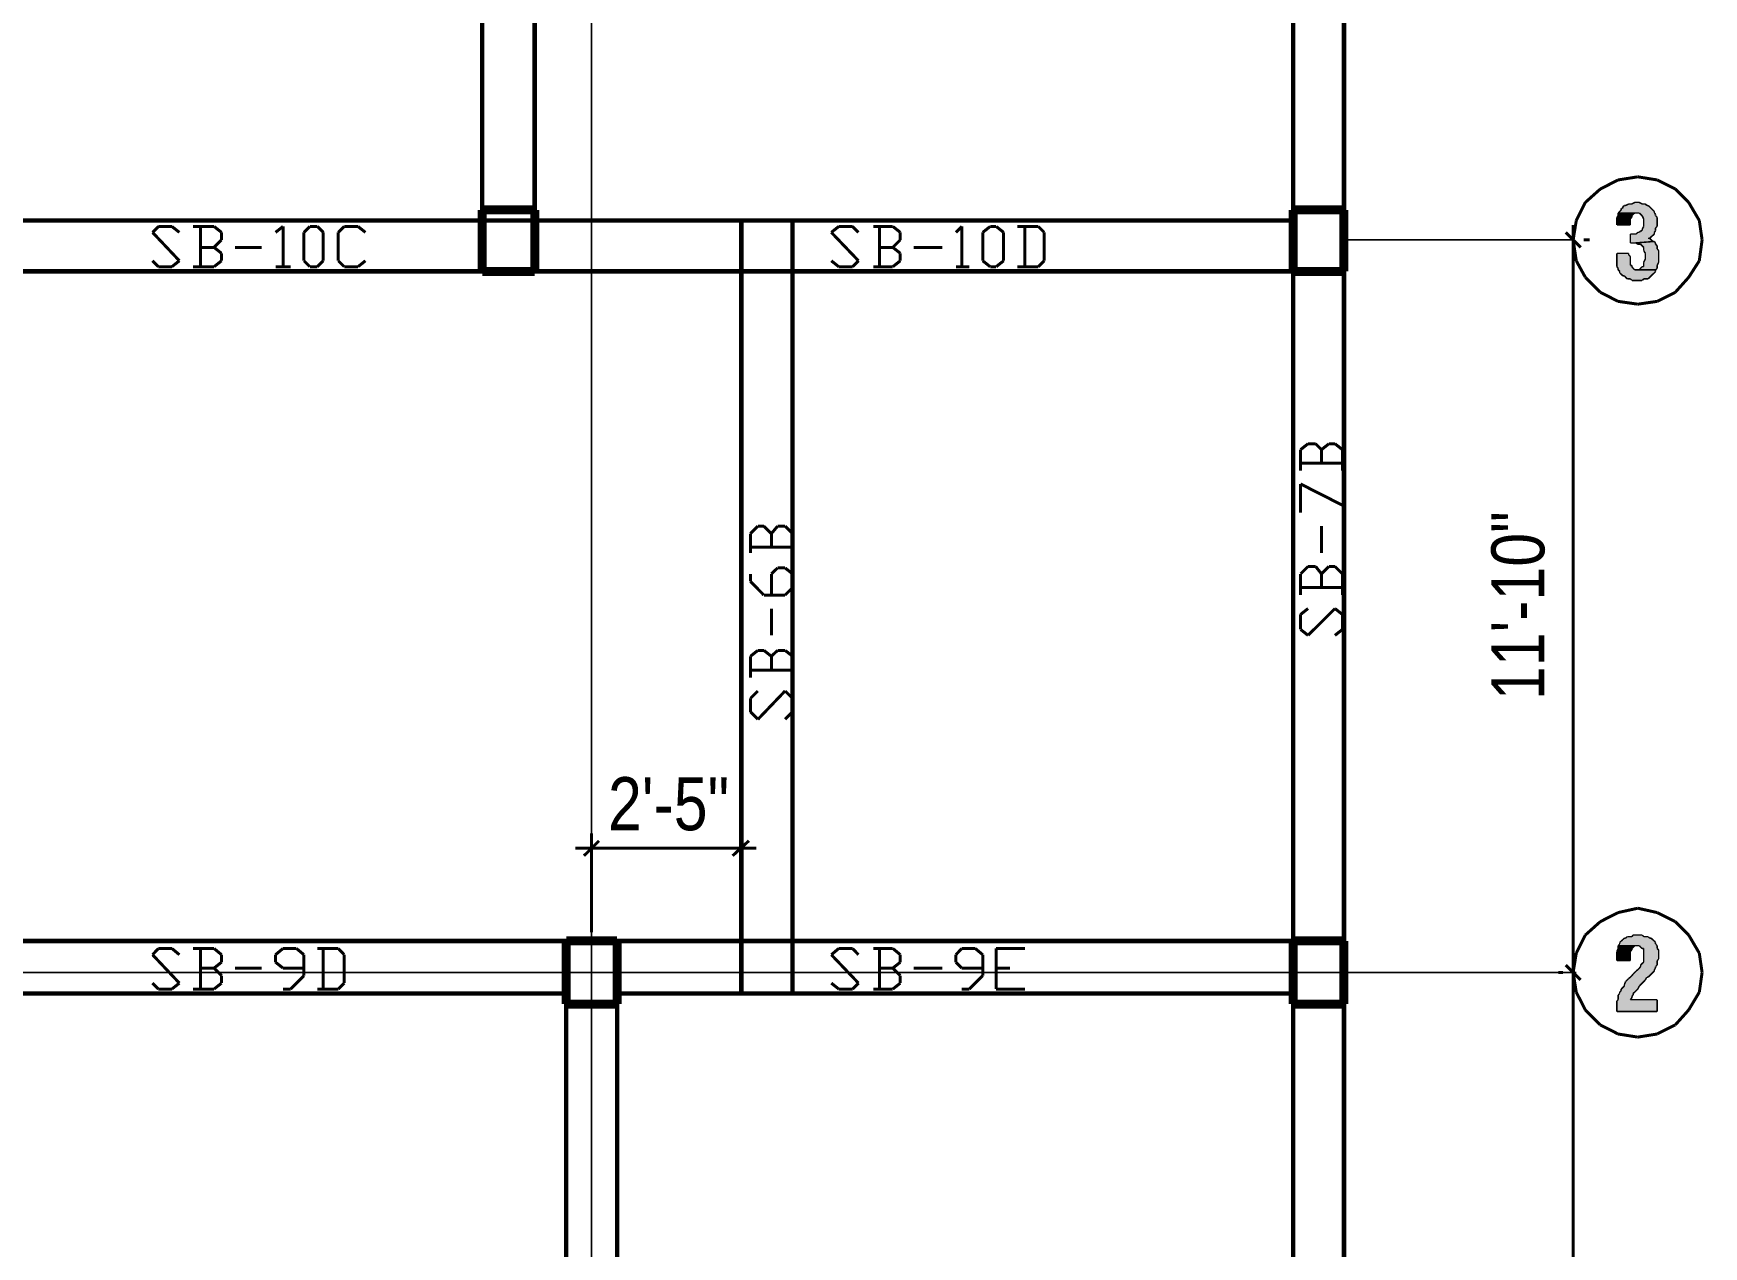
# Model space of a CAD drawing. Header units: millimetres. Extents: x 5 to 350, y 3 to 213.
# Drawn here: x 192.2 to 286.6, y 75.6 to 144.2 of the extents above; entities that cross this region are included whole.
import ezdxf

# ---------------------------------------------------------------- set-up
doc = ezdxf.new("R2010")
doc.units = ezdxf.units.MM
for name, color, linetype in [('H', 251, 'Continuous'), ('P', 255, 'Continuous'), ('T', 255, 'Continuous')]:
    doc.layers.add(name, color=color, linetype=linetype)
doc.styles.get("Standard").update_dxf_attribs({"font": 'arial.ttf'})

msp = doc.modelspace()

# ---------------------------------------------------------------- hatches: boundary and pattern name
at = {"layer": 'H', "linetype": 'Continuous'}
for points in [[(281.693, 133.35), (281.693, 133.773), (281.764, 133.862), (281.764, 134.02), (282.698, 134.02), (282.54, 133.862), (282.54, 133.773), (282.452, 133.685), (282.452, 133.35), (281.693, 133.35)], [(282.452, 132.327), (282.452, 132.838), (282.787, 132.838), (282.875, 132.927), (282.963, 132.927), (283.034, 133.015), (283.122, 133.015), (283.122, 133.103), (283.21, 133.262), (283.21, 133.685), (283.122, 133.862), (282.963, 134.02), (281.764, 134.02), (281.94, 134.197), (281.94, 134.285), (282.028, 134.285), (282.028, 134.373), (282.116, 134.444), (282.187, 134.444), (282.363, 134.532), (282.54, 134.532), (282.698, 134.62), (282.963, 134.62), (283.122, 134.532), (283.298, 134.532), (283.386, 134.444), (283.457, 134.444), (283.81, 134.108), (283.81, 134.02), (283.88, 133.95), (283.88, 133.862), (283.968, 133.773), (283.968, 133.262), (283.88, 133.174), (283.88, 133.015), (283.81, 132.927), (283.81, 132.838), (283.545, 132.592), (283.722, 132.415), (283.81, 132.415), (282.698, 132.327), (282.452, 132.327)], [(282.963, 130.81), (283.122, 130.986), (283.21, 130.986), (283.21, 131.233), (283.298, 131.41), (283.298, 131.745), (283.21, 131.904), (283.21, 132.08), (283.034, 132.256), (282.875, 132.256), (282.787, 132.327), (282.698, 132.327), (283.81, 132.415), (283.88, 132.327), (283.88, 132.256), (283.968, 132.168), (283.968, 131.992), (284.057, 131.904), (284.057, 131.233), (283.968, 131.057), (283.968, 130.898), (283.88, 130.81), (282.963, 130.81)], [(282.54, 130.21), (282.452, 130.298), (282.275, 130.298), (282.116, 130.475), (282.028, 130.475), (281.852, 130.634), (281.852, 130.722), (281.764, 130.81), (281.764, 130.898), (281.693, 130.986), (281.693, 131.745), (282.363, 131.745), (282.363, 131.657), (282.452, 131.568), (282.452, 131.057), (282.54, 131.057), (282.54, 130.986), (282.698, 130.81), (283.88, 130.81), (283.88, 130.722), (283.457, 130.298), (283.21, 130.298), (283.122, 130.21), (282.54, 130.21)], [(281.693, 88.9), (281.693, 89.5), (281.764, 89.57), (281.764, 89.835), (281.852, 89.923), (281.852, 89.994), (281.94, 90.082), (281.94, 90.17), (282.116, 90.346), (282.116, 90.417), (282.187, 90.593), (283.034, 91.44), (283.034, 91.528), (283.21, 91.687), (283.21, 92.463), (283.122, 92.463), (282.963, 92.622), (281.764, 92.622), (281.852, 92.71), (281.852, 92.798), (282.116, 93.045), (282.187, 93.045), (282.275, 93.133), (282.54, 93.133), (282.61, 93.222), (283.122, 93.222), (283.21, 93.133), (283.457, 93.133), (283.545, 93.045), (283.633, 93.045), (283.88, 92.798), (283.88, 92.71), (283.968, 92.622), (283.968, 92.463), (284.057, 92.375), (284.057, 91.863), (283.968, 91.775), (283.968, 91.528), (283.88, 91.44), (283.88, 91.352), (283.81, 91.264), (283.81, 91.193), (283.457, 90.84), (283.386, 90.84), (283.298, 90.682), (282.963, 90.346), (282.875, 90.17), (282.61, 89.923), (282.61, 89.835), (282.54, 89.747), (282.54, 89.658), (282.452, 89.57), (283.968, 89.57), (283.968, 88.9), (281.693, 88.9)], [(281.693, 91.775), (281.693, 92.287), (281.764, 92.463), (281.764, 92.622), (282.698, 92.622), (282.54, 92.463), (282.54, 92.375), (282.452, 92.287), (282.452, 91.775), (281.693, 91.775)]]:
    msp.add_hatch(color=256, dxfattribs=at).paths.add_polyline_path(points)

# ---------------------------------------------------------------- linework, layer by layer
at = {"layer": 'P'}
for points, const_width in [([(223.767, 31.574), (223.767, 194.398)], 0.085), ([(217.593, 182.21), (217.593, 134.197)], 0.254), ([(220.557, 134.197), (220.557, 182.21)], 0.254), ([(263.402, 134.197), (263.402, 182.704)], 0.254), ([(266.277, 134.197), (266.277, 182.704)], 0.254), ([(281.764, 135.89), (280.758, 135.378)], 0.169), ([(282.875, 136.066), (281.764, 135.89)], 0.169), ([(283.968, 135.89), (282.875, 136.066)], 0.169), ([(284.992, 135.378), (283.968, 135.89)], 0.169), ([(280.758, 135.378), (279.912, 134.62)], 0.169), ([(285.75, 134.62), (284.992, 135.378)], 0.169), ([(217.593, 134.197), (220.557, 134.197)], 0.508), ([(217.593, 130.722), (217.593, 134.197)], 0.508), ([(217.593, 134.197), (217.593, 134.197)], 0.508), ([(220.557, 134.197), (220.557, 130.722)], 0.508), ([(263.402, 134.197), (266.277, 134.197)], 0.508), ([(263.402, 130.722), (263.402, 134.197)], 0.508), ([(263.402, 134.197), (263.402, 134.197)], 0.508), ([(266.277, 134.197), (266.277, 130.722)], 0.508), ([(279.912, 134.62), (279.4, 133.597)], 0.169), ([(281.852, 134.108), (281.764, 134.02)], 0.085), ([(281.764, 134.02), (281.764, 133.95)], 0.085), ([(282.787, 134.02), (281.764, 134.02)], 0.085), ([(281.764, 134.02), (282.787, 134.02)], 0.085), ([(281.764, 133.95), (281.764, 133.862)], 0.085), ([(281.94, 134.197), (281.852, 134.108)], 0.085), ([(282.028, 134.285), (281.94, 134.285)], 0.085), ([(281.94, 134.285), (281.94, 134.197)], 0.085), ([(282.116, 134.444), (282.028, 134.373)], 0.085), ([(282.028, 134.373), (282.028, 134.285)], 0.085), ([(282.187, 134.444), (282.116, 134.444)], 0.085), ([(282.363, 134.532), (282.187, 134.444)], 0.085), ([(282.452, 134.532), (282.363, 134.532)], 0.085), ([(282.54, 134.532), (282.452, 134.532)], 0.085), ([(282.698, 134.62), (282.54, 134.532)], 0.085), ([(282.54, 133.862), (282.61, 133.95)], 0.085), ([(282.61, 133.95), (282.698, 134.02)], 0.085), ([(282.787, 134.62), (282.698, 134.62)], 0.085), ([(282.698, 134.02), (282.787, 134.02)], 0.085), ([(282.875, 134.62), (282.787, 134.62)], 0.085), ([(282.787, 134.02), (282.963, 134.02)], 0.085), ([(282.963, 134.62), (282.875, 134.62)], 0.085), ([(283.122, 134.532), (282.963, 134.62)], 0.085), ([(282.963, 134.02), (283.034, 133.95)], 0.085), ([(283.034, 133.95), (283.122, 133.862)], 0.085), ([(283.21, 134.532), (283.122, 134.532)], 0.085), ([(283.298, 134.532), (283.21, 134.532)], 0.085), ([(283.386, 134.444), (283.298, 134.532)], 0.085), ([(283.457, 134.444), (283.386, 134.444)], 0.085), ([(283.545, 134.373), (283.457, 134.444)], 0.085), ([(283.633, 134.285), (283.545, 134.373)], 0.085), ([(283.722, 134.197), (283.633, 134.285)], 0.085), ([(283.81, 134.108), (283.722, 134.197)], 0.085), ([(283.81, 134.02), (283.81, 134.108)], 0.085), ([(283.88, 133.95), (283.81, 134.02)], 0.085), ([(283.88, 133.862), (283.88, 133.95)], 0.085), ([(286.35, 133.597), (285.75, 134.62)], 0.169), ([(80.345, 133.597), (263.402, 133.597)], 0.254), ([(198.967, 132.927), (199.302, 133.262)], 0.169), ([(199.302, 133.262), (200.06, 133.262)], 0.169), ([(200.06, 133.262), (200.484, 132.927)], 0.169), ([(202.442, 133.262), (201.26, 133.262)], 0.169), ([(201.683, 133.262), (201.683, 130.986)], 0.169), ([(202.865, 132.927), (202.442, 133.262)], 0.169), ([(205.916, 132.927), (206.34, 133.262)], 0.169), ([(206.34, 133.262), (206.34, 130.986)], 0.169), ([(207.522, 132.927), (207.857, 133.262)], 0.169), ([(207.857, 133.262), (208.28, 133.262)], 0.169), ([(208.28, 133.262), (208.615, 132.927)], 0.169), ([(209.462, 132.927), (209.797, 133.262)], 0.169), ([(209.797, 133.262), (210.573, 133.262)], 0.169), ([(210.573, 133.262), (210.996, 132.927)], 0.169), ([(232.234, 133.597), (232.234, 89.923)], 0.254), ([(235.126, 133.597), (235.126, 89.923)], 0.254), ([(237.314, 132.927), (237.737, 133.262)], 0.169), ([(237.737, 133.262), (238.513, 133.262)], 0.169), ([(238.513, 133.262), (238.848, 132.927)], 0.169), ([(240.788, 133.262), (239.695, 133.262)], 0.169), ([(240.03, 133.262), (240.03, 130.986)], 0.169), ([(241.212, 132.927), (240.788, 133.262)], 0.169), ([(244.352, 132.927), (244.687, 133.262)], 0.169), ([(244.687, 133.262), (244.687, 130.986)], 0.169), ([(245.868, 132.927), (246.292, 133.262)], 0.169), ([(246.292, 133.262), (246.627, 133.262)], 0.169), ([(246.627, 133.262), (247.05, 132.927)], 0.169), ([(249.008, 133.262), (247.826, 133.262)], 0.169), ([(248.25, 133.262), (248.25, 130.986)], 0.169), ([(249.343, 132.927), (249.008, 133.262)], 0.169), ([(279.4, 133.597), (279.224, 132.503)], 0.169), ([(279.224, 133.35), (279.224, 90.258)], 0.169), ([(281.764, 133.862), (281.693, 133.773)], 0.085), ([(281.693, 133.773), (281.693, 133.597)], 0.085), ([(281.693, 133.597), (281.693, 133.526)], 0.085), ([(281.693, 133.526), (281.693, 133.35)], 0.085), ([(281.693, 133.35), (282.452, 133.35)], 0.085), ([(282.452, 133.685), (282.54, 133.773)], 0.085), ([(282.452, 133.597), (282.452, 133.685)], 0.085), ([(282.452, 133.438), (282.452, 133.597)], 0.085), ([(282.452, 133.35), (282.452, 133.438)], 0.085), ([(282.54, 133.773), (282.54, 133.862)], 0.085), ([(283.034, 133.015), (282.963, 132.927)], 0.085), ([(283.122, 133.015), (283.034, 133.015)], 0.085), ([(283.122, 133.862), (283.21, 133.685)], 0.085), ([(283.21, 133.262), (283.122, 133.103)], 0.085), ([(283.122, 133.103), (283.122, 133.015)], 0.085), ([(283.21, 133.685), (283.21, 133.597)], 0.085), ([(283.21, 133.597), (283.21, 133.438)], 0.085), ([(283.21, 133.438), (283.21, 133.35)], 0.085), ([(283.21, 133.35), (283.21, 133.262)], 0.085), ([(283.81, 132.927), (283.88, 133.015)], 0.085), ([(283.968, 133.773), (283.88, 133.862)], 0.085), ([(283.88, 133.174), (283.968, 133.262)], 0.085), ([(283.88, 133.015), (283.88, 133.174)], 0.085), ([(283.968, 133.597), (283.968, 133.773)], 0.085), ([(283.968, 133.526), (283.968, 133.597)], 0.085), ([(283.968, 133.35), (283.968, 133.526)], 0.085), ([(283.968, 133.262), (283.968, 133.35)], 0.085), ([(286.508, 132.503), (286.35, 133.597)], 0.169), ([(200.484, 131.322), (198.967, 132.927)], 0.169), ([(202.442, 132.08), (201.683, 132.08)], 0.169), ([(202.442, 132.08), (202.865, 132.503)], 0.169), ([(202.865, 131.745), (202.442, 132.08)], 0.169), ([(202.865, 132.503), (202.865, 132.927)], 0.169), ([(203.623, 132.08), (205.14, 132.08)], 0.169), ([(207.522, 131.322), (207.522, 132.927)], 0.169), ([(208.615, 132.927), (208.615, 131.322)], 0.169), ([(209.462, 131.322), (209.462, 132.927)], 0.169), ([(238.848, 131.322), (237.314, 132.927)], 0.169), ([(240.788, 132.08), (240.03, 132.08)], 0.169), ([(240.788, 132.08), (241.212, 132.503)], 0.169), ([(241.212, 131.745), (240.788, 132.08)], 0.169), ([(241.212, 132.503), (241.212, 132.927)], 0.169), ([(241.97, 132.08), (243.593, 132.08)], 0.169), ([(245.868, 131.322), (245.868, 132.927)], 0.169), ([(247.05, 132.927), (247.05, 131.322)], 0.169), ([(249.343, 131.322), (249.343, 132.927)], 0.169), ([(266.277, 132.503), (279.224, 132.503)], 0.085), ([(279.647, 132.08), (278.8, 132.927)], 0.169), ([(279.224, 132.503), (279.4, 131.322)], 0.169), ([(279.823, 132.503), (280.158, 132.503)], 0.169), ([(282.54, 132.838), (282.452, 132.838)], 0.085), ([(282.452, 132.838), (282.452, 132.327)], 0.085), ([(282.452, 132.327), (282.54, 132.327)], 0.085), ([(282.698, 132.838), (282.54, 132.838)], 0.085), ([(282.54, 132.327), (282.698, 132.327)], 0.085), ([(282.787, 132.838), (282.698, 132.838)], 0.085), ([(283.81, 132.415), (282.698, 132.327)], 0.085), ([(282.698, 132.327), (283.81, 132.415)], 0.085), ([(282.698, 132.327), (282.787, 132.327)], 0.085), ([(282.875, 132.927), (282.787, 132.838)], 0.085), ([(282.787, 132.327), (282.875, 132.256)], 0.085), ([(282.963, 132.927), (282.875, 132.927)], 0.085), ([(282.875, 132.256), (282.963, 132.256)], 0.085), ([(282.963, 132.256), (283.034, 132.256)], 0.085), ([(283.034, 132.256), (283.122, 132.168)], 0.085), ([(283.122, 132.168), (283.21, 132.08)], 0.085), ([(283.21, 132.08), (283.21, 131.992)], 0.085), ([(283.545, 132.592), (283.457, 132.592)], 0.085), ([(283.457, 132.592), (283.545, 132.592)], 0.085), ([(283.545, 132.592), (283.633, 132.68)], 0.085), ([(283.633, 132.503), (283.545, 132.592)], 0.085), ([(283.633, 132.68), (283.722, 132.75)], 0.085), ([(283.722, 132.415), (283.633, 132.503)], 0.085), ([(283.722, 132.75), (283.81, 132.838)], 0.085), ([(283.81, 132.415), (283.722, 132.415)], 0.085), ([(283.81, 132.838), (283.81, 132.927)], 0.085), ([(283.88, 132.327), (283.81, 132.415)], 0.085), ([(283.88, 132.256), (283.88, 132.327)], 0.085), ([(283.968, 132.168), (283.88, 132.256)], 0.085), ([(283.968, 132.08), (283.968, 132.168)], 0.085), ([(283.968, 131.992), (283.968, 132.08)], 0.085), ([(286.35, 131.322), (286.508, 132.503)], 0.169), ([(286.508, 132.503), (286.508, 132.503)], 0.169), ([(198.967, 131.322), (199.302, 130.986)], 0.169), ([(200.06, 130.986), (200.484, 131.322)], 0.169), ([(202.442, 130.986), (202.865, 131.322)], 0.169), ([(202.865, 131.322), (202.865, 131.745)], 0.169), ([(207.857, 130.986), (207.522, 131.322)], 0.169), ([(208.615, 131.322), (208.28, 130.986)], 0.169), ([(209.797, 130.986), (209.462, 131.322)], 0.169), ([(210.996, 131.322), (210.573, 130.986)], 0.169), ([(237.314, 131.322), (237.737, 130.986)], 0.169), ([(238.513, 130.986), (238.848, 131.322)], 0.169), ([(240.788, 130.986), (241.212, 131.322)], 0.169), ([(241.212, 131.322), (241.212, 131.745)], 0.169), ([(246.292, 130.986), (245.868, 131.322)], 0.169), ([(247.05, 131.322), (246.627, 130.986)], 0.169), ([(249.008, 130.986), (249.343, 131.322)], 0.169), ([(279.4, 131.322), (279.912, 130.387)], 0.169), ([(282.363, 131.745), (281.693, 131.745)], 0.085), ([(281.693, 131.745), (281.693, 131.657)], 0.085), ([(281.693, 131.657), (281.693, 131.568)], 0.085), ([(281.693, 131.568), (281.693, 131.48)], 0.085), ([(281.693, 131.48), (281.693, 131.322)], 0.085), ([(281.693, 131.322), (281.693, 131.233)], 0.085), ([(281.693, 131.233), (281.693, 131.057)], 0.085), ([(282.363, 131.657), (282.363, 131.745)], 0.085), ([(282.452, 131.568), (282.363, 131.657)], 0.085), ([(282.452, 131.41), (282.452, 131.568)], 0.085), ([(282.452, 131.322), (282.452, 131.41)], 0.085), ([(282.452, 131.145), (282.452, 131.322)], 0.085), ([(282.452, 131.057), (282.452, 131.145)], 0.085), ([(283.21, 131.992), (283.21, 131.904)], 0.085), ([(283.21, 131.904), (283.298, 131.745)], 0.085), ([(283.298, 131.41), (283.21, 131.233)], 0.085), ([(283.21, 131.233), (283.21, 131.145)], 0.085), ([(283.21, 131.145), (283.21, 131.057)], 0.085), ([(283.298, 131.745), (283.298, 131.568)], 0.085), ([(283.298, 131.568), (283.298, 131.48)], 0.085), ([(283.298, 131.48), (283.298, 131.41)], 0.085), ([(284.057, 131.904), (283.968, 131.992)], 0.085), ([(283.968, 131.057), (284.057, 131.233)], 0.085), ([(284.057, 131.745), (284.057, 131.904)], 0.085), ([(284.057, 131.657), (284.057, 131.745)], 0.085), ([(284.057, 131.568), (284.057, 131.657)], 0.085), ([(284.057, 131.48), (284.057, 131.568)], 0.085), ([(284.057, 131.322), (284.057, 131.48)], 0.085), ([(284.057, 131.233), (284.057, 131.322)], 0.085), ([(285.75, 130.387), (286.35, 131.322)], 0.169), ([(77.382, 130.722), (263.402, 130.722)], 0.254), ([(199.302, 130.986), (200.06, 130.986)], 0.169), ([(201.26, 130.986), (202.442, 130.986)], 0.169), ([(205.916, 130.986), (206.763, 130.986)], 0.169), ([(208.28, 130.986), (207.857, 130.986)], 0.169), ([(207.857, 130.986), (207.857, 130.986)], 0.169), ([(210.573, 130.986), (209.797, 130.986)], 0.169), ([(220.557, 130.722), (217.593, 130.722)], 0.508), ([(237.737, 130.986), (238.513, 130.986)], 0.169), ([(239.695, 130.986), (240.788, 130.986)], 0.169), ([(244.352, 130.986), (245.11, 130.986)], 0.169), ([(246.627, 130.986), (246.292, 130.986)], 0.169), ([(246.292, 130.986), (246.292, 130.986)], 0.169), ([(247.826, 130.986), (249.008, 130.986)], 0.169), ([(266.277, 130.722), (263.402, 130.722)], 0.508), ([(263.402, 92.886), (263.402, 130.722)], 0.254), ([(266.277, 92.886), (266.277, 130.722)], 0.254), ([(279.912, 130.387), (280.758, 129.54)], 0.169), ([(281.693, 131.057), (281.693, 130.986)], 0.085), ([(281.693, 130.986), (281.764, 130.898)], 0.085), ([(281.764, 130.898), (281.764, 130.81)], 0.085), ([(281.764, 130.81), (281.852, 130.722)], 0.085), ([(281.852, 130.722), (281.852, 130.634)], 0.085), ([(281.852, 130.634), (281.94, 130.563)], 0.085), ([(281.94, 130.563), (282.028, 130.475)], 0.085), ([(282.028, 130.475), (282.116, 130.475)], 0.085), ([(282.116, 130.475), (282.187, 130.387)], 0.085), ([(282.187, 130.387), (282.275, 130.298)], 0.085), ([(282.275, 130.298), (282.363, 130.298)], 0.085), ([(282.363, 130.298), (282.452, 130.298)], 0.085), ([(282.54, 131.057), (282.452, 131.057)], 0.085), ([(282.452, 130.298), (282.54, 130.21)], 0.085), ([(282.54, 130.986), (282.54, 131.057)], 0.085), ([(282.61, 130.898), (282.54, 130.986)], 0.085), ([(282.54, 130.21), (282.698, 130.21)], 0.085), ([(282.698, 130.81), (282.61, 130.898)], 0.085), ([(282.875, 130.81), (282.698, 130.81)], 0.085), ([(282.698, 130.21), (282.787, 130.21)], 0.085), ([(282.787, 130.21), (282.875, 130.21)], 0.085), ([(283.88, 130.81), (282.875, 130.81)], 0.085), ([(282.963, 130.81), (282.875, 130.81)], 0.085), ([(282.875, 130.81), (283.88, 130.81)], 0.085), ([(282.875, 130.21), (282.963, 130.21)], 0.085), ([(283.034, 130.898), (282.963, 130.81)], 0.085), ([(282.963, 130.21), (283.122, 130.21)], 0.085), ([(283.122, 130.986), (283.034, 130.898)], 0.085), ([(283.21, 130.986), (283.122, 130.986)], 0.085), ([(283.122, 130.21), (283.21, 130.298)], 0.085), ([(283.21, 131.057), (283.21, 130.986)], 0.085), ([(283.21, 130.298), (283.298, 130.298)], 0.085), ([(283.298, 130.298), (283.457, 130.298)], 0.085), ([(283.457, 130.298), (283.545, 130.387)], 0.085), ([(283.545, 130.387), (283.633, 130.475)], 0.085), ([(283.633, 130.475), (283.722, 130.563)], 0.085), ([(283.722, 130.563), (283.81, 130.634)], 0.085), ([(283.81, 130.634), (283.88, 130.722)], 0.085), ([(283.88, 130.81), (283.968, 130.898)], 0.085), ([(283.88, 130.722), (283.88, 130.81)], 0.085), ([(283.968, 130.986), (283.968, 131.057)], 0.085), ([(283.968, 130.898), (283.968, 130.986)], 0.085), ([(284.992, 129.54), (285.75, 130.387)], 0.169), ([(280.758, 129.54), (281.764, 129.028)], 0.169), ([(283.968, 129.028), (284.992, 129.54)], 0.169), ([(281.764, 129.028), (282.875, 128.87)], 0.169), ([(282.875, 128.87), (283.968, 129.028)], 0.169), ([(264.248, 120.985), (263.825, 120.65)], 0.169), ([(264.672, 120.985), (264.248, 120.985)], 0.169), ([(265.007, 120.65), (264.672, 120.985)], 0.169), ([(265.43, 120.985), (265.007, 120.65)], 0.169), ([(265.765, 120.985), (265.43, 120.985)], 0.169), ([(266.188, 120.65), (265.765, 120.985)], 0.169), ([(263.825, 120.65), (263.825, 119.468)], 0.169), ([(263.825, 119.892), (266.188, 119.892)], 0.169), ([(265.007, 120.65), (265.007, 119.892)], 0.169), ([(266.188, 119.468), (266.188, 120.65)], 0.169), ([(263.825, 117.087), (263.825, 118.71)], 0.169), ([(263.825, 118.71), (266.188, 117.51)], 0.169), ([(233.168, 116.328), (232.745, 115.905)], 0.169), ([(233.504, 116.328), (233.168, 116.328)], 0.169), ([(233.927, 115.905), (233.504, 116.328)], 0.169), ([(234.28, 116.328), (233.927, 115.905)], 0.169), ([(234.703, 116.328), (234.28, 116.328)], 0.169), ([(235.126, 115.905), (234.703, 116.328)], 0.169), ([(265.007, 114.812), (265.007, 116.328)], 0.169), ([(232.745, 115.905), (232.745, 114.812)], 0.169), ([(232.745, 115.147), (235.126, 115.147)], 0.169), ([(233.927, 115.905), (233.927, 115.147)], 0.169), ([(235.126, 114.812), (235.126, 115.905)], 0.169), ([(232.745, 113.206), (232.745, 113.63)], 0.169), ([(233.504, 112.43), (232.745, 113.206)], 0.169), ([(233.927, 113.63), (234.28, 113.965)], 0.169), ([(233.927, 112.43), (233.927, 113.63)], 0.169), ([(234.28, 113.965), (234.703, 113.965)], 0.169), ([(234.703, 113.965), (235.126, 113.63)], 0.169), ([(235.126, 113.63), (235.126, 112.854)], 0.169), ([(264.248, 114.053), (263.825, 113.63)], 0.169), ([(263.825, 113.63), (263.825, 112.43)], 0.169), ([(264.672, 114.053), (264.248, 114.053)], 0.169), ([(265.007, 113.63), (264.672, 114.053)], 0.169), ([(265.43, 114.053), (265.007, 113.63)], 0.169), ([(265.007, 113.63), (265.007, 112.854)], 0.169), ([(265.765, 114.053), (265.43, 114.053)], 0.169), ([(266.188, 113.63), (265.765, 114.053)], 0.169), ([(266.188, 112.43), (266.188, 113.63)], 0.169), ([(234.703, 112.43), (233.504, 112.43)], 0.169), ([(235.126, 112.854), (234.703, 112.43)], 0.169), ([(263.825, 112.854), (266.188, 112.854)], 0.169), ([(233.927, 110.155), (233.927, 111.672)], 0.169), ([(263.825, 111.337), (264.248, 111.672)], 0.169), ([(263.825, 110.49), (263.825, 111.337)], 0.169), ([(265.765, 111.672), (264.248, 110.155)], 0.169), ([(266.188, 111.337), (265.765, 111.672)], 0.169), ([(266.188, 110.49), (266.188, 111.337)], 0.169), ([(264.248, 110.155), (263.825, 110.49)], 0.169), ([(265.765, 110.155), (266.188, 110.49)], 0.169), ([(233.168, 109.308), (232.745, 108.973)], 0.169), ([(232.745, 108.973), (232.745, 107.774)], 0.169), ([(233.504, 109.308), (233.168, 109.308)], 0.169), ([(233.927, 108.973), (233.504, 109.308)], 0.169), ([(234.28, 109.308), (233.927, 108.973)], 0.169), ([(233.927, 108.973), (233.927, 108.197)], 0.169), ([(234.703, 109.308), (234.28, 109.308)], 0.169), ([(235.126, 108.973), (234.703, 109.308)], 0.169), ([(235.126, 107.774), (235.126, 108.973)], 0.169), ([(232.745, 108.197), (235.126, 108.197)], 0.169), ([(232.745, 106.592), (233.168, 107.015)], 0.169), ([(232.745, 105.833), (232.745, 106.592)], 0.169), ([(234.703, 107.015), (233.168, 105.41)], 0.169), ([(235.126, 106.592), (234.703, 107.015)], 0.169), ([(235.126, 105.833), (235.126, 106.592)], 0.169), ([(233.168, 105.41), (232.745, 105.833)], 0.169), ([(234.703, 105.41), (235.126, 105.833)], 0.169), ([(222.85, 98.125), (233.08, 98.125)], 0.169), ([(224.19, 98.548), (223.344, 97.702)], 0.169), ([(223.767, 93.38), (223.767, 98.972)], 0.169), ([(231.74, 97.702), (232.657, 98.548)], 0.169), ([(232.234, 93.38), (232.234, 98.972)], 0.169), ([(281.764, 94.492), (280.758, 93.98)], 0.169), ([(282.875, 94.738), (281.764, 94.492)], 0.169), ([(283.968, 94.492), (282.875, 94.738)], 0.169), ([(284.992, 93.98), (283.968, 94.492)], 0.169), ([(280.758, 93.98), (279.912, 93.222)], 0.169), ([(285.75, 93.222), (284.992, 93.98)], 0.169), ([(190.253, 92.886), (222.338, 92.886)], 0.254), ([(198.967, 92.11), (199.302, 92.463)], 0.169), ([(199.302, 92.463), (200.06, 92.463)], 0.169), ([(200.06, 92.463), (200.484, 92.11)], 0.169), ([(202.442, 92.463), (201.26, 92.463)], 0.169), ([(201.683, 92.463), (201.683, 90.17)], 0.169), ([(202.865, 92.11), (202.442, 92.463)], 0.169), ([(206.34, 92.463), (205.916, 92.11)], 0.169), ([(207.098, 92.463), (206.34, 92.463)], 0.169), ([(207.522, 92.11), (207.098, 92.463)], 0.169), ([(209.462, 92.463), (208.28, 92.463)], 0.169), ([(208.615, 92.463), (208.615, 90.17)], 0.169), ([(209.797, 92.11), (209.462, 92.463)], 0.169), ([(222.338, 92.886), (225.213, 92.886)], 0.508), ([(222.338, 89.323), (222.338, 92.886)], 0.508), ([(222.338, 92.886), (222.338, 92.886)], 0.508), ([(225.213, 92.886), (225.213, 89.323)], 0.508), ([(225.213, 92.886), (263.402, 92.886)], 0.254), ([(237.314, 92.11), (237.737, 92.463)], 0.169), ([(237.737, 92.463), (238.513, 92.463)], 0.169), ([(238.513, 92.463), (238.848, 92.11)], 0.169), ([(240.788, 92.463), (239.695, 92.463)], 0.169), ([(240.03, 92.463), (240.03, 90.17)], 0.169), ([(241.212, 92.11), (240.788, 92.463)], 0.169), ([(244.687, 92.463), (244.352, 92.11)], 0.169), ([(245.445, 92.463), (244.687, 92.463)], 0.169), ([(245.868, 92.11), (245.445, 92.463)], 0.169), ([(246.627, 90.17), (246.627, 92.463)], 0.169), ([(246.627, 92.463), (248.25, 92.463)], 0.169), ([(263.402, 92.886), (266.277, 92.886)], 0.508), ([(263.402, 89.323), (263.402, 92.886)], 0.508), ([(263.402, 92.886), (263.402, 92.886)], 0.508), ([(266.277, 92.886), (266.277, 89.323)], 0.508), ([(279.912, 93.222), (279.4, 92.198)], 0.169), ([(281.764, 92.463), (281.693, 92.287)], 0.085), ([(281.852, 92.71), (281.764, 92.622)], 0.085), ([(281.764, 92.622), (281.764, 92.534)], 0.085), ([(282.875, 92.622), (281.764, 92.622)], 0.085), ([(281.764, 92.622), (282.875, 92.622)], 0.085), ([(281.764, 92.534), (281.764, 92.463)], 0.085), ([(281.94, 92.886), (281.852, 92.798)], 0.085), ([(281.852, 92.798), (281.852, 92.71)], 0.085), ([(282.028, 92.957), (281.94, 92.886)], 0.085), ([(282.116, 93.045), (282.028, 92.957)], 0.085), ([(282.187, 93.045), (282.116, 93.045)], 0.085), ([(282.275, 93.133), (282.187, 93.045)], 0.085), ([(282.363, 93.133), (282.275, 93.133)], 0.085), ([(282.54, 93.133), (282.363, 93.133)], 0.085), ([(282.61, 93.222), (282.54, 93.133)], 0.085), ([(282.54, 92.463), (282.61, 92.534)], 0.085), ([(282.54, 92.375), (282.54, 92.463)], 0.085), ([(282.787, 93.222), (282.61, 93.222)], 0.085), ([(282.61, 92.534), (282.698, 92.622)], 0.085), ([(282.698, 92.622), (282.875, 92.622)], 0.085), ([(282.875, 93.222), (282.787, 93.222)], 0.085), ([(282.963, 93.222), (282.875, 93.222)], 0.085), ([(282.875, 92.622), (282.963, 92.622)], 0.085), ([(283.122, 93.222), (282.963, 93.222)], 0.085), ([(282.963, 92.622), (283.034, 92.534)], 0.085), ([(283.034, 92.534), (283.122, 92.463)], 0.085), ([(283.21, 93.133), (283.122, 93.222)], 0.085), ([(283.122, 92.463), (283.21, 92.463)], 0.085), ([(283.386, 93.133), (283.21, 93.133)], 0.085), ([(283.21, 92.463), (283.21, 92.375)], 0.085), ([(283.457, 93.133), (283.386, 93.133)], 0.085), ([(283.545, 93.045), (283.457, 93.133)], 0.085), ([(283.633, 93.045), (283.545, 93.045)], 0.085), ([(283.722, 92.957), (283.633, 93.045)], 0.085), ([(283.81, 92.886), (283.722, 92.957)], 0.085), ([(283.88, 92.798), (283.81, 92.886)], 0.085), ([(283.88, 92.71), (283.88, 92.798)], 0.085), ([(283.968, 92.622), (283.88, 92.71)], 0.085), ([(283.968, 92.463), (283.968, 92.622)], 0.085), ([(284.057, 92.375), (283.968, 92.463)], 0.085), ([(286.35, 92.198), (285.75, 93.222)], 0.169), ([(200.484, 90.505), (198.967, 92.11)], 0.169), ([(202.442, 91.352), (202.865, 91.687)], 0.169), ([(202.865, 91.687), (202.865, 92.11)], 0.169), ([(205.916, 92.11), (205.916, 91.687)], 0.169), ([(205.916, 91.687), (206.34, 91.352)], 0.169), ([(207.522, 90.928), (207.522, 92.11)], 0.169), ([(209.797, 90.505), (209.797, 92.11)], 0.169), ([(238.848, 90.505), (237.314, 92.11)], 0.169), ([(240.788, 91.352), (241.212, 91.687)], 0.169), ([(241.212, 91.687), (241.212, 92.11)], 0.169), ([(244.352, 92.11), (244.352, 91.687)], 0.169), ([(244.352, 91.687), (244.687, 91.352)], 0.169), ([(245.868, 90.928), (245.868, 92.11)], 0.169), ([(279.647, 90.682), (278.8, 91.528)], 0.169), ([(278.8, 91.528), (279.647, 90.682)], 0.169), ([(279.4, 92.198), (279.224, 91.105)], 0.169), ([(279.224, 44.873), (279.224, 91.952)], 0.169), ([(281.693, 92.287), (281.693, 92.198)], 0.085), ([(281.693, 92.198), (281.693, 92.04)], 0.085), ([(281.693, 92.04), (281.693, 91.952)], 0.085), ([(281.693, 91.952), (281.693, 91.863)], 0.085), ([(281.693, 91.863), (281.693, 91.775)], 0.085), ([(281.693, 91.775), (282.452, 91.775)], 0.085), ([(282.452, 92.287), (282.54, 92.375)], 0.085), ([(282.452, 92.198), (282.452, 92.287)], 0.085), ([(282.452, 92.04), (282.452, 92.198)], 0.085), ([(282.452, 91.952), (282.452, 92.04)], 0.085), ([(282.452, 91.863), (282.452, 91.952)], 0.085), ([(282.452, 91.775), (282.452, 91.863)], 0.085), ([(283.122, 91.616), (283.034, 91.528)], 0.085), ([(283.034, 91.528), (283.034, 91.44)], 0.085), ([(283.21, 91.687), (283.122, 91.616)], 0.085), ([(283.21, 92.375), (283.21, 92.198)], 0.085), ([(283.21, 92.198), (283.21, 92.11)], 0.085), ([(283.21, 92.11), (283.21, 91.952)], 0.085), ([(283.21, 91.952), (283.21, 91.863)], 0.085), ([(283.21, 91.863), (283.21, 91.775)], 0.085), ([(283.21, 91.775), (283.21, 91.687)], 0.085), ([(283.88, 91.44), (283.968, 91.528)], 0.085), ([(283.968, 91.775), (284.057, 91.863)], 0.085), ([(283.968, 91.687), (283.968, 91.775)], 0.085), ([(283.968, 91.528), (283.968, 91.687)], 0.085), ([(284.057, 92.287), (284.057, 92.375)], 0.085), ([(284.057, 92.11), (284.057, 92.287)], 0.085), ([(284.057, 92.04), (284.057, 92.11)], 0.085), ([(284.057, 91.863), (284.057, 92.04)], 0.085), ([(286.508, 91.105), (286.35, 92.198)], 0.169), ([(61.718, 91.105), (279.4, 91.105)], 0.085), ([(198.967, 90.505), (199.302, 90.17)], 0.169), ([(200.06, 90.17), (200.484, 90.505)], 0.169), ([(202.442, 91.352), (201.683, 91.352)], 0.169), ([(202.865, 90.928), (202.442, 91.352)], 0.169), ([(202.442, 90.17), (202.865, 90.505)], 0.169), ([(202.865, 90.505), (202.865, 90.928)], 0.169), ([(203.623, 91.352), (205.14, 91.352)], 0.169), ([(206.34, 91.352), (207.522, 91.352)], 0.169), ([(206.763, 90.17), (207.522, 90.928)], 0.169), ([(209.462, 90.17), (209.797, 90.505)], 0.169), ([(237.314, 90.505), (237.737, 90.17)], 0.169), ([(238.513, 90.17), (238.848, 90.505)], 0.169), ([(240.788, 91.352), (240.03, 91.352)], 0.169), ([(241.212, 90.928), (240.788, 91.352)], 0.169), ([(240.788, 90.17), (241.212, 90.505)], 0.169), ([(241.212, 90.505), (241.212, 90.928)], 0.169), ([(241.97, 91.352), (243.593, 91.352)], 0.169), ([(244.687, 91.352), (245.868, 91.352)], 0.169), ([(245.11, 90.17), (245.868, 90.928)], 0.169), ([(246.627, 91.352), (247.403, 91.352)], 0.169), ([(278.642, 91.105), (278.377, 91.105)], 0.169), ([(278.642, 91.105), (278.377, 91.105)], 0.169), ([(279.224, 91.105), (279.4, 89.994)], 0.169), ([(282.187, 90.593), (282.116, 90.417)], 0.085), ([(282.275, 90.682), (282.187, 90.593)], 0.085), ([(282.363, 90.77), (282.275, 90.682)], 0.085), ([(282.452, 90.84), (282.363, 90.77)], 0.085), ([(282.54, 90.928), (282.452, 90.84)], 0.085), ([(282.61, 91.017), (282.54, 90.928)], 0.085), ([(282.698, 91.105), (282.61, 91.017)], 0.085), ([(282.787, 91.193), (282.698, 91.105)], 0.085), ([(282.875, 91.264), (282.787, 91.193)], 0.085), ([(282.963, 91.352), (282.875, 91.264)], 0.085), ([(283.034, 91.44), (282.963, 91.352)], 0.085), ([(283.034, 90.417), (283.21, 90.593)], 0.085), ([(283.21, 90.593), (283.298, 90.682)], 0.085), ([(283.298, 90.682), (283.386, 90.84)], 0.085), ([(283.386, 90.84), (283.457, 90.84)], 0.085), ([(283.457, 90.84), (283.545, 90.928)], 0.085), ([(283.545, 90.928), (283.633, 91.017)], 0.085), ([(283.633, 91.017), (283.722, 91.105)], 0.085), ([(283.722, 91.105), (283.81, 91.193)], 0.085), ([(283.81, 91.264), (283.88, 91.352)], 0.085), ([(283.81, 91.193), (283.81, 91.264)], 0.085), ([(283.88, 91.352), (283.88, 91.44)], 0.085), ([(286.35, 89.994), (286.508, 91.105)], 0.169), ([(286.508, 91.105), (286.508, 91.105)], 0.169), ([(190.253, 89.923), (222.338, 89.923)], 0.254), ([(199.302, 90.17), (200.06, 90.17)], 0.169), ([(201.26, 90.17), (202.442, 90.17)], 0.169), ([(206.34, 90.17), (206.763, 90.17)], 0.169), ([(208.28, 90.17), (209.462, 90.17)], 0.169), ([(225.213, 89.923), (263.402, 89.923)], 0.254), ([(237.737, 90.17), (238.513, 90.17)], 0.169), ([(239.695, 90.17), (240.788, 90.17)], 0.169), ([(244.687, 90.17), (245.11, 90.17)], 0.169), ([(246.627, 90.17), (248.25, 90.17)], 0.169), ([(279.4, 89.994), (279.912, 88.988)], 0.169), ([(281.852, 89.923), (281.764, 89.835)], 0.085), ([(281.764, 89.835), (281.764, 89.747)], 0.085), ([(281.764, 89.747), (281.764, 89.57)], 0.085), ([(281.94, 90.082), (281.852, 89.994)], 0.085), ([(281.852, 89.994), (281.852, 89.923)], 0.085), ([(282.028, 90.258), (281.94, 90.17)], 0.085), ([(281.94, 90.17), (281.94, 90.082)], 0.085), ([(282.116, 90.346), (282.028, 90.258)], 0.085), ([(282.116, 90.417), (282.116, 90.346)], 0.085), ([(282.452, 89.57), (282.54, 89.658)], 0.085), ([(282.54, 89.747), (282.61, 89.835)], 0.085), ([(282.54, 89.658), (282.54, 89.747)], 0.085), ([(282.61, 89.923), (282.698, 89.994)], 0.085), ([(282.61, 89.835), (282.61, 89.923)], 0.085), ([(282.698, 89.994), (282.787, 90.082)], 0.085), ([(282.787, 90.082), (282.875, 90.17)], 0.085), ([(282.875, 90.17), (282.963, 90.346)], 0.085), ([(282.963, 90.346), (283.034, 90.417)], 0.085), ([(285.75, 88.988), (286.35, 89.994)], 0.169), ([(225.213, 89.323), (222.338, 89.323)], 0.508), ([(222.338, 46.902), (222.338, 89.323)], 0.254), ([(225.213, 46.902), (225.213, 89.323)], 0.254), ([(266.277, 89.323), (263.402, 89.323)], 0.508), ([(263.402, 46.902), (263.402, 89.323)], 0.254), ([(266.277, 46.902), (266.277, 89.323)], 0.254), ([(279.912, 88.988), (280.758, 88.142)], 0.169), ([(281.764, 89.57), (281.693, 89.5)], 0.085), ([(281.693, 89.5), (281.693, 89.412)], 0.085), ([(281.693, 89.412), (281.693, 89.323)], 0.085), ([(281.693, 89.323), (281.693, 89.147)], 0.085), ([(281.693, 89.147), (281.693, 89.076)], 0.085), ([(281.693, 89.076), (281.693, 88.988)], 0.085), ([(281.693, 88.988), (281.693, 88.9)], 0.085), ([(281.693, 88.9), (283.968, 88.9)], 0.085), ([(283.968, 89.57), (282.452, 89.57)], 0.085), ([(283.968, 88.9), (283.968, 89.57)], 0.085), ([(284.992, 88.142), (285.75, 88.988)], 0.169), ([(280.758, 88.142), (281.764, 87.63)], 0.169), ([(283.968, 87.63), (284.992, 88.142)], 0.169), ([(281.764, 87.63), (282.875, 87.454)], 0.169), ([(282.875, 87.454), (283.968, 87.63)], 0.169)]:
    msp.add_lwpolyline(points, dxfattribs=dict(at, const_width=const_width))

# ---------------------------------------------------------------- texts
at = {"layer": 'T', "insert": (274.6, 106.5), "char_height": 3, "attachment_point": 1, "rotation": 90}
msp.add_mtext('{\\fArial Narrow|b0|i0|c0|p18;11\'-10"}', dxfattribs=at)
at = {"layer": 'T', "insert": (224.7, 99.1), "char_height": 3, "attachment_point": 7}
msp.add_mtext('{\\fArial Narrow|b0|i0|c0|p18;2\'-5"}', dxfattribs=at)

doc.saveas('drawing.dxf')
